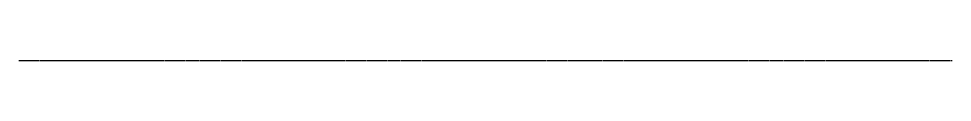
# Model space of a CAD drawing. Header units: millimetres. Extents: x 4300 to 8300, y 300 to 300.
import ezdxf

# ---------------------------------------------------------------- set-up
doc = ezdxf.new("R2010")
doc.units = ezdxf.units.MM
doc.linetypes.add('AM_ISO08W050', pattern=[18, 12, -1.5, 3, -1.5])
doc.layers.add('Красный', color=1, linetype='AM_ISO08W050', lineweight=30)

msp = doc.modelspace()

# ---------------------------------------------------------------- linework, layer by layer
at = {"layer": 'Красный'}
msp.add_line((4300, 300, 450), (8300, 300, 450), dxfattribs=at)

doc.saveas('drawing.dxf')
